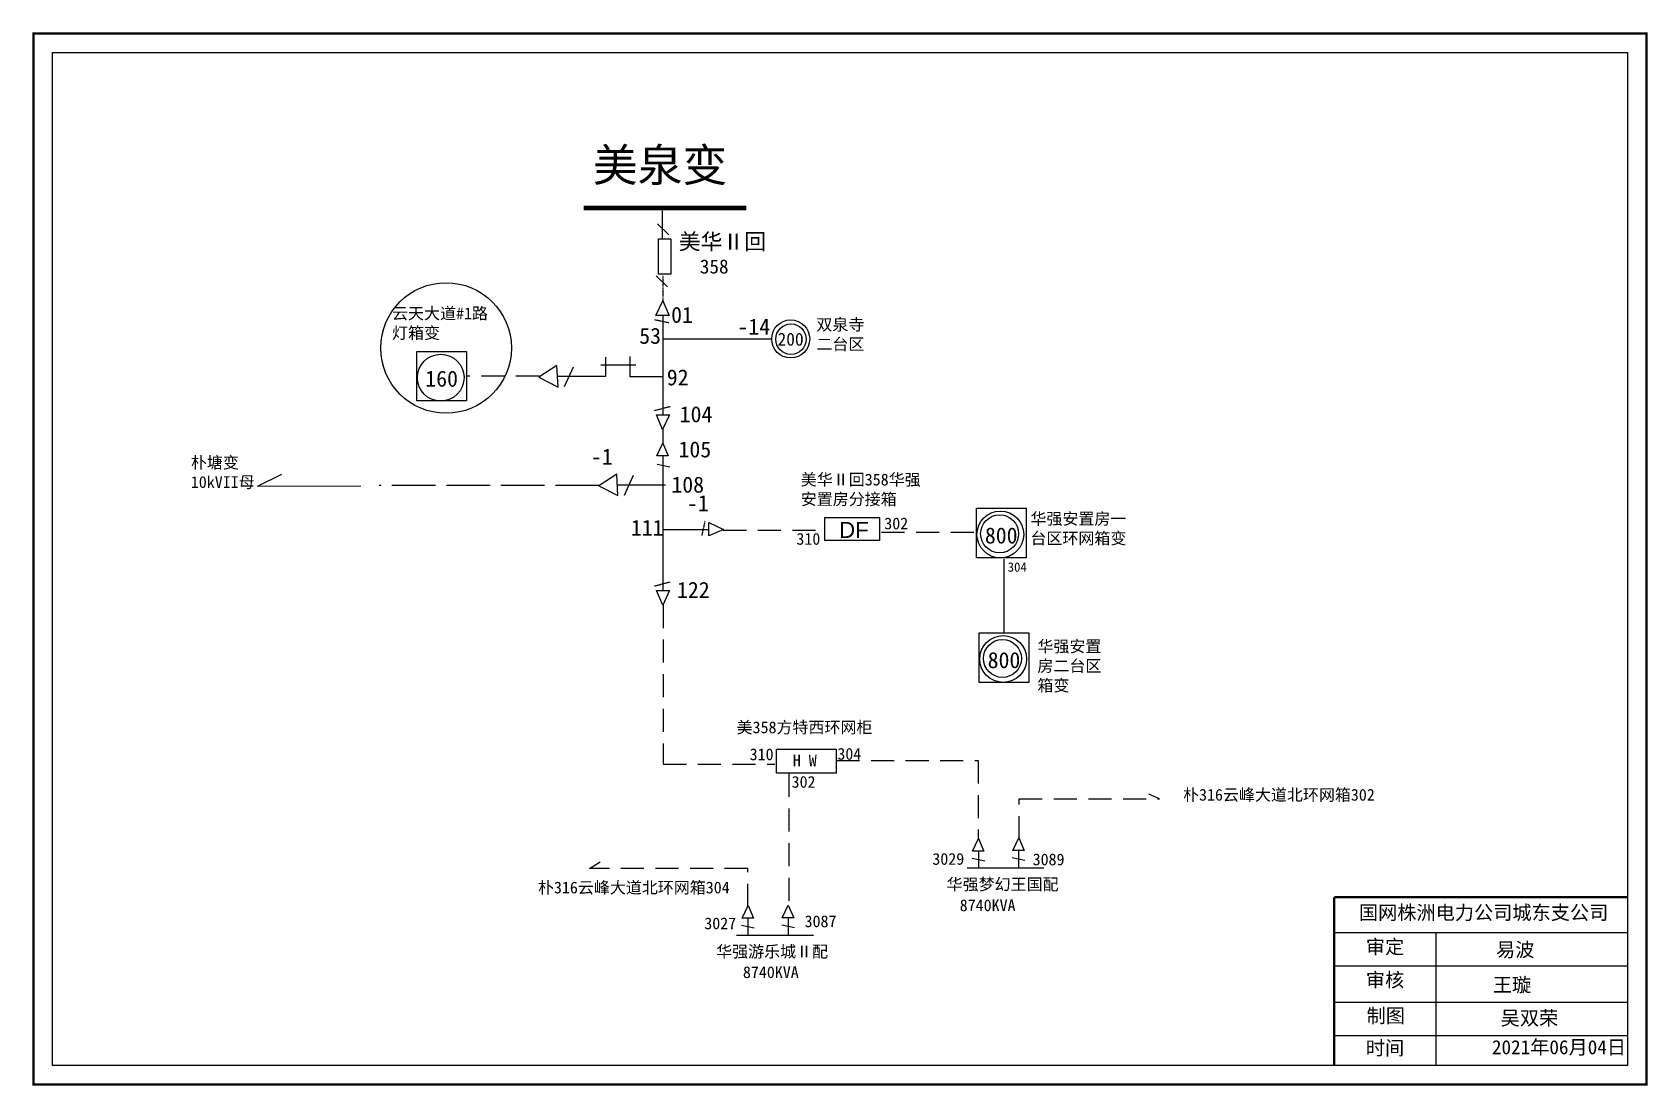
# Model space of a CAD drawing. Extents: x 0 to 344, y 0 to 224.
import ezdxf

# ---------------------------------------------------------------- set-up
doc = ezdxf.new("R2010")
doc.units = 0
doc.header["$LTSCALE"] = 0.774411
for name, pattern in [('ACAD_ISO02W100', [15, 12, -3]), ('DASHED2', [9.525, 6.35, -3.175]), ('HIDDEN2', [0.1875, 0.125, -0.0625])]:
    doc.linetypes.add(name, pattern=pattern)
doc.layers.get('0').update_dxf_attribs({"linetype": 'CONTINUOUS'})
doc.layers.add('0-RefEdit0', color=7, linetype='CONTINUOUS')
doc.styles.add('SimSun_txtstyle_2.00_0_0', font='', dxfattribs={"height": 2})
doc.styles.add('SimSun_txtstyle_2.50_0_0', font='', dxfattribs={"height": 2.5})
doc.styles.get("Standard").update_dxf_attribs({"font": '', "height": 2.5})
doc.styles.add('字体', font='simkai_0.ttf', dxfattribs={"height": 2.5})
doc.styles.add('楷体_GB2312_txtstyle_3.00_0_0', font='simkai_0.ttf', dxfattribs={"height": 3})
doc.styles.get('SimSun_txtstyle_2.00_0_0').set_extended_font_data('SimSun')
doc.styles.get('SimSun_txtstyle_2.50_0_0').set_extended_font_data('SimSun')
doc.styles.get('Standard').set_extended_font_data('SimSun')

msp = doc.modelspace()

# ---------------------------------------------------------------- linework, layer by layer
at = {"linetype": 'Continuous'}
for p, q in [((135.45, 180.84), (133.08, 183.22)), ((135.16, 169.76), (132.79, 172.14)), ((157.28, 158.62), (134.25, 158.62)), ((115.08, 152.7), (113.18, 148.46)), ((120.99, 153.16), (128.41, 153.16)), ((122.07, 150.67), (122.07, 154.83)), ((127.24, 150.59), (127.24, 154.93)), ((121.96, 150.67), (111.67, 150.67)), ((134.06, 150.59), (127.24, 150.59)), ((134.22, 133.64), (134.22, 104.96)), ((134.74, 127.53), (124.45, 127.53)), ((127.87, 129.56), (125.96, 125.31)), ((206.96, 96.06), (206.96, 111.75)), ((277.42, 32.22), (339.78, 32.22)), ((299.06, 32.21), (299.06, 3.88)), ((277.42, 25.12), (339.78, 25.12)), ((277.42, 17.37), (339.78, 17.37)), ((277.42, 10.26), (339.78, 10.26))]:
    msp.add_line(p, q, dxfattribs=at)
at = {"linetype": 'ACAD_ISO02W100'}
for p, q in [((134.14, 180.11), (134.15, 185.97)), ((120.57, 127.44), (73.68, 127.44))]:
    msp.add_line(p, q, dxfattribs=at)
at = {"color": 7, "linetype": 'Continuous', "ltscale": 2}
for p, q in [((132.71, 163.69), (134.19, 166.79)), ((134.19, 166.79), (135.52, 163.69)), ((135.52, 163.69), (132.71, 163.69)), ((134.15, 139.4), (132.82, 142.5)), ((132.82, 142.5), (135.62, 142.5)), ((135.62, 142.5), (134.15, 139.4)), ((132.88, 133.78), (134.16, 136.47)), ((134.16, 136.47), (135.32, 133.78)), ((135.32, 133.78), (132.88, 133.78)), ((134.16, 101.99), (132.83, 105.09)), ((132.83, 105.09), (135.64, 105.09)), ((135.64, 105.09), (134.16, 101.99)), ((200.22, 49.55), (201.51, 52.25)), ((201.51, 52.25), (202.67, 49.55)), ((208.8, 49.68), (210.08, 52.37)), ((210.08, 52.37), (211.24, 49.68)), ((202.67, 49.55), (200.22, 49.55)), ((211.24, 49.68), (208.8, 49.68)), ((199.08, 45.95), (215.43, 45.95)), ((151.08, 35.23), (152.36, 37.93)), ((152.36, 37.93), (153.52, 35.23)), ((159.65, 35.35), (160.94, 38.05)), ((160.94, 38.05), (162.1, 35.35)), ((153.52, 35.23), (151.08, 35.23)), ((162.1, 35.35), (159.65, 35.35)), ((149.93, 31.62), (166.29, 31.62))]:
    msp.add_line(p, q, dxfattribs=at)
at = {"color": 0, "linetype": 'DASHED2'}
for p, q in [((107.79, 150.76), (92.18, 150.76)), ((147.08, 117.97), (168.86, 117.97)), ((180.83, 117.52), (200.73, 117.52))]:
    msp.add_line(p, q, dxfattribs=at)
at = {"color": 0, "linetype": 'Continuous'}
for p, q in [((134.18, 139.45), (134.18, 136.46)), ((47.73, 127.31), (52.97, 129.85)), ((134.34, 118.11), (144.01, 118.11)), ((201.48, 49.55), (201.5, 45.95)), ((210.05, 49.67), (210.07, 45.95)), ((152.33, 35.23), (152.35, 31.62)), ((160.91, 35.35), (160.93, 31.62))]:
    msp.add_line(p, q, dxfattribs=at)
at = {"color": 7, "linetype": 'Continuous', "lineweight": 0, "ltscale": 0.939513}
msp.add_line((69.76, 127.35), (47.73, 127.31), dxfattribs=at)
at = {"color": 0, "linetype": 'Continuous', "ltscale": 2}
for p, q in [((144.01, 116.76), (144.01, 119.57)), ((144.01, 119.57), (147.11, 118.09)), ((147.11, 118.09), (144.01, 116.76))]:
    msp.add_line(p, q, dxfattribs=at)
at = {"linetype": 'DASHED2'}
for p, q in [((134.29, 102), (134.29, 68.07)), ((134.29, 68.07), (158.09, 68.07)), ((161.09, 66.01), (161.09, 38.48)), ((171.21, 68.87), (201.4, 68.87)), ((201.4, 68.87), (201.4, 51.99)), ((210.2, 52.09), (210.2, 60.68)), ((210.2, 60.68), (240.08, 60.68)), ((240.08, 60.68), (237.83, 61.71)), ((118.52, 45.84), (120.86, 47.26)), ((152.29, 45.84), (118.52, 45.84)), ((152.29, 37.66), (152.29, 45.84))]:
    msp.add_line(p, q, dxfattribs=at)
at = {"linetype": 'Continuous', "const_width": 0.5}
msp.add_lwpolyline([(-0.02, 223.78), (343.96, 223.78), (343.96, -0.19), (-0.02, -0.19)], close=True, dxfattribs=at)
at = {"linetype": 'Continuous'}
for points in [[(4.03, 219.73), (339.91, 219.73), (339.91, 3.86), (4.03, 3.86)], [(135.92, 179.99), (135.92, 172.49), (133.25, 172.49), (133.25, 179.99)], [(81.75, 156.03), (92.32, 156.03), (92.32, 145.47), (81.75, 145.47)], [(111.58, 153.01), (107.75, 150.51), (111.84, 148.44)], [(124.37, 129.87), (120.54, 127.36), (124.62, 125.3)], [(201.08, 122.61), (211.65, 122.61), (211.65, 112.05), (201.08, 112.05)], [(201.68, 96.06), (212.25, 96.06), (212.25, 85.5), (201.68, 85.5)], [(158.45, 71.28), (171.15, 71.28), (171.15, 66.17), (158.45, 66.17)]]:
    msp.add_lwpolyline(points, close=True, dxfattribs=at)
for points, const_width in [([(152.01, 186.59), (117.28, 186.57)], 1), ([(277.38, 39.72), (277.38, 4)], 0.5), ([(277.42, 39.72), (339.78, 39.72)], 0.5)]:
    msp.add_lwpolyline(points, dxfattribs=dict(at, const_width=const_width))
at = {"color": 0, "linetype": 'Continuous'}
msp.add_lwpolyline([(168.73, 120.61), (180.41, 120.61), (180.41, 115.76), (168.73, 115.76)], close=True, dxfattribs=at)
at = {"color": 1, "linetype": 'Continuous'}
msp.add_circle((87.97, 156.76), 13.92, dxfattribs=at)
at = {"linetype": 'Continuous'}
for centre, radius in [((161.46, 158.69), 4.05), ((161.52, 158.64), 3.24), ((86.83, 150.45), 4.99), ((206.16, 117.03), 4.99), ((206.01, 117.16), 4.05), ((206.76, 90.48), 4.99), ((206.61, 90.6), 4.05)]:
    msp.add_circle(centre, radius, dxfattribs=at)
at = {"layer": '0-RefEdit0', "linetype": 'HIDDEN2', "ltscale": 2}
for p, q in [((134.21, 172.17), (134.21, 166.71)), ((132.41, 162.82), (135.53, 162.16)), ((132.41, 143.46), (135.74, 144.33)), ((132.43, 106.05), (135.76, 106.92))]:
    msp.add_line(p, q, dxfattribs=at)
at = {"layer": '0-RefEdit0', "linetype": 'ByBlock', "ltscale": 2}
msp.add_line((134.21, 163.72), (134.21, 142.6), dxfattribs=at)
at = {"layer": '0-RefEdit0', "color": 0, "linetype": 'ByBlock', "ltscale": 2}
for p, q in [((133, 132.01), (135.71, 131.43)), ((200.12, 48.07), (202.83, 47.49)), ((208.69, 48.2), (211.41, 47.61)), ((150.97, 33.75), (153.69, 33.17)), ((159.55, 33.87), (162.26, 33.29))]:
    msp.add_line(p, q, dxfattribs=at)
at = {"layer": '0-RefEdit0', "color": 0, "linetype": 'HIDDEN2', "ltscale": 2}
msp.add_line((143.15, 119.87), (142.48, 116.75), dxfattribs=at)

# ---------------------------------------------------------------- texts
at = {"linetype": 'Continuous', "attachment_point": 1}
for s, insert, char_height, width, style in [('{\\fSimSun|b0|i0|c134|p2;美泉变}', (119.28, 199.25), 7, 41.7879, '字体'), ('\\pt14;{\\H1.25x;华强安置房二台区箱变}', (214.07, 94.44), 2, 16.3932, 'SimSun_txtstyle_2.00_0_0'), ('国网株洲电力公司城东支公司', (282.62, 37.95), 3, 82.0179, '字体'), ('审定', (284.11, 30.66), 3, 23.4615, '字体'), ('{\\fSimSun|b0|i0|c134|p2;易波}', (311.87, 30.05), 3, 23.4615, '楷体_GB2312_txtstyle_3.00_0_0'), ('审核', (284.11, 23.6), 3, 23.4615, '字体'), ('{\\fSimSun|b0|i0|c134|p2;王璇}', (311.19, 22.56), 3, 33.0539, '楷体_GB2312_txtstyle_3.00_0_0'), ('制图', (284.28, 15.97), 3, 23.4615, '字体'), ('{\\fSimSun|b0|i0|c134|p2;吴双荣}', (312.86, 15.47), 3, 23.4615, '字体'), ('时间', (284.11, 9.09), 3, 23.4615, '字体'), ('{\\fSimSun|b0|i0|c134|p2;2021年06月04日}', (310.99, 9.26), 3, 29.5068, '楷体_GB2312_txtstyle_3.00_0_0')]:
    msp.add_mtext(s, dxfattribs=dict(at, insert=insert, char_height=char_height, width=width, style=style))
at = {"color": 0, "linetype": 'Continuous', "attachment_point": 1}
for s, insert, char_height, width in [('美华Ⅱ回', (137.59, 181.15), 3.412, 24.1344), ('358', (142.09, 175.63), 3, 6.7865), ('\\pt14;{\\H1.25x;美华Ⅱ回358华强安置房分接箱}', (163.61, 129.97), 2, 27.5333)]:
    msp.add_mtext(s, dxfattribs=dict(at, insert=insert, char_height=char_height, width=width))
at = {"linetype": 'Continuous', "attachment_point": 1}
for s, insert, char_height, width in [('\\pt14;{\\H1.25x;云天大道#1路灯箱变}', (76.45, 165.39), 2, 21.5333), ('\\pt14;{\\H1.25x;双泉寺二台区}', (166.94, 163), 2, 12.6981), ('\\pt14;{\\H1.25x;朴塘变10kVII母}', (33.54, 133.61), 2, 14.2657), ('\\pt14;{\\H1.25x;华强安置房一台区环网箱变}', (212.58, 121.63), 2, 21.5333), ('H W', (161.91, 70.13), 2.5, 5.7724)]:
    msp.add_mtext(s, dxfattribs=dict(at, insert=insert, char_height=char_height, width=width))
at = {"color": 7, "attachment_point": 1}
for s, insert, char_height, width in [('01', (135.96, 165.53), 3.412, 7.1759), ('122', (137.22, 106.93), 3.412, 7.1759), ('\\pt30;美358方特西环网柜', (149.92, 77.17), 2.5, 38.652), ('310', (152.7, 71.42), 2.5, 7.1759), ('304', (171.41, 71.53), 2.5, 7.1759), ('302', (161.65, 65.55), 2.5, 7.1759), ('3029', (191.66, 49.13), 2.5, 7.1759), ('3089', (213.05, 49.03), 2.5, 7.1759), ('华强梦幻王国配', (194.71, 43.72), 2.5, 38.652), ('8740KVA', (197.5, 39.25), 2.5, 31.89), ('3027', (143.03, 35.4), 2.5, 7.1759), ('3087', (164.42, 35.84), 2.5, 7.1759), ('华强游乐城Ⅱ配', (145.56, 29.4), 2.5, 38.652), ('8740KVA', (151.27, 25), 2.5, 31.89)]:
    msp.add_mtext(s, dxfattribs=dict(at, insert=insert, char_height=char_height, width=width))
at = {"color": 0, "width": 7.1759, "attachment_point": 1}
for s, insert, char_height in [('-14', (150.11, 163.02), 3.412), ('53', (129.16, 161.06), 3.412), ('160', (83.54, 151.93), 3.412), ('92', (135.04, 152.21), 3.412), ('104', (137.79, 144.35), 3.412), ('-1', (118.86, 135.3), 3.412), ('105', (137.54, 136.86), 3.412), ('108', (136.02, 129.35), 3.412), ('-1', (139.32, 125.39), 3.412), ('302', (181.41, 120.62), 2.5), ('111', (127.37, 120.16), 3.412), ('310', (162.67, 117.34), 2.5), ('{\\fArial|b0|i0|c0|p32;DF}', (171.76, 119.7), 3.4117), ('800', (202.87, 118.52), 3.412)]:
    msp.add_mtext(s, dxfattribs=dict(at, insert=insert, char_height=char_height))
at = {"attachment_point": 1}
for s, insert, char_height, width in [('200', (158.65, 159.99), 2.729, 5.7408), ('304', (207.73, 111.08), 2, 7.1759), ('800', (203.46, 91.96), 3.412, 7.1759)]:
    msp.add_mtext(s, dxfattribs=dict(at, insert=insert, char_height=char_height, width=width))
at = {"color": 7, "char_height": 2.5, "width": 38.652, "attachment_point": 1, "style": 'SimSun_txtstyle_2.50_0_0'}
for s, insert in [('朴316云峰大道北环网箱302', (245.12, 62.8)), ('朴316云峰大道北环网箱304', (107.56, 43.04))]:
    msp.add_mtext(s, dxfattribs=dict(at, insert=insert))

doc.saveas('drawing.dxf')
